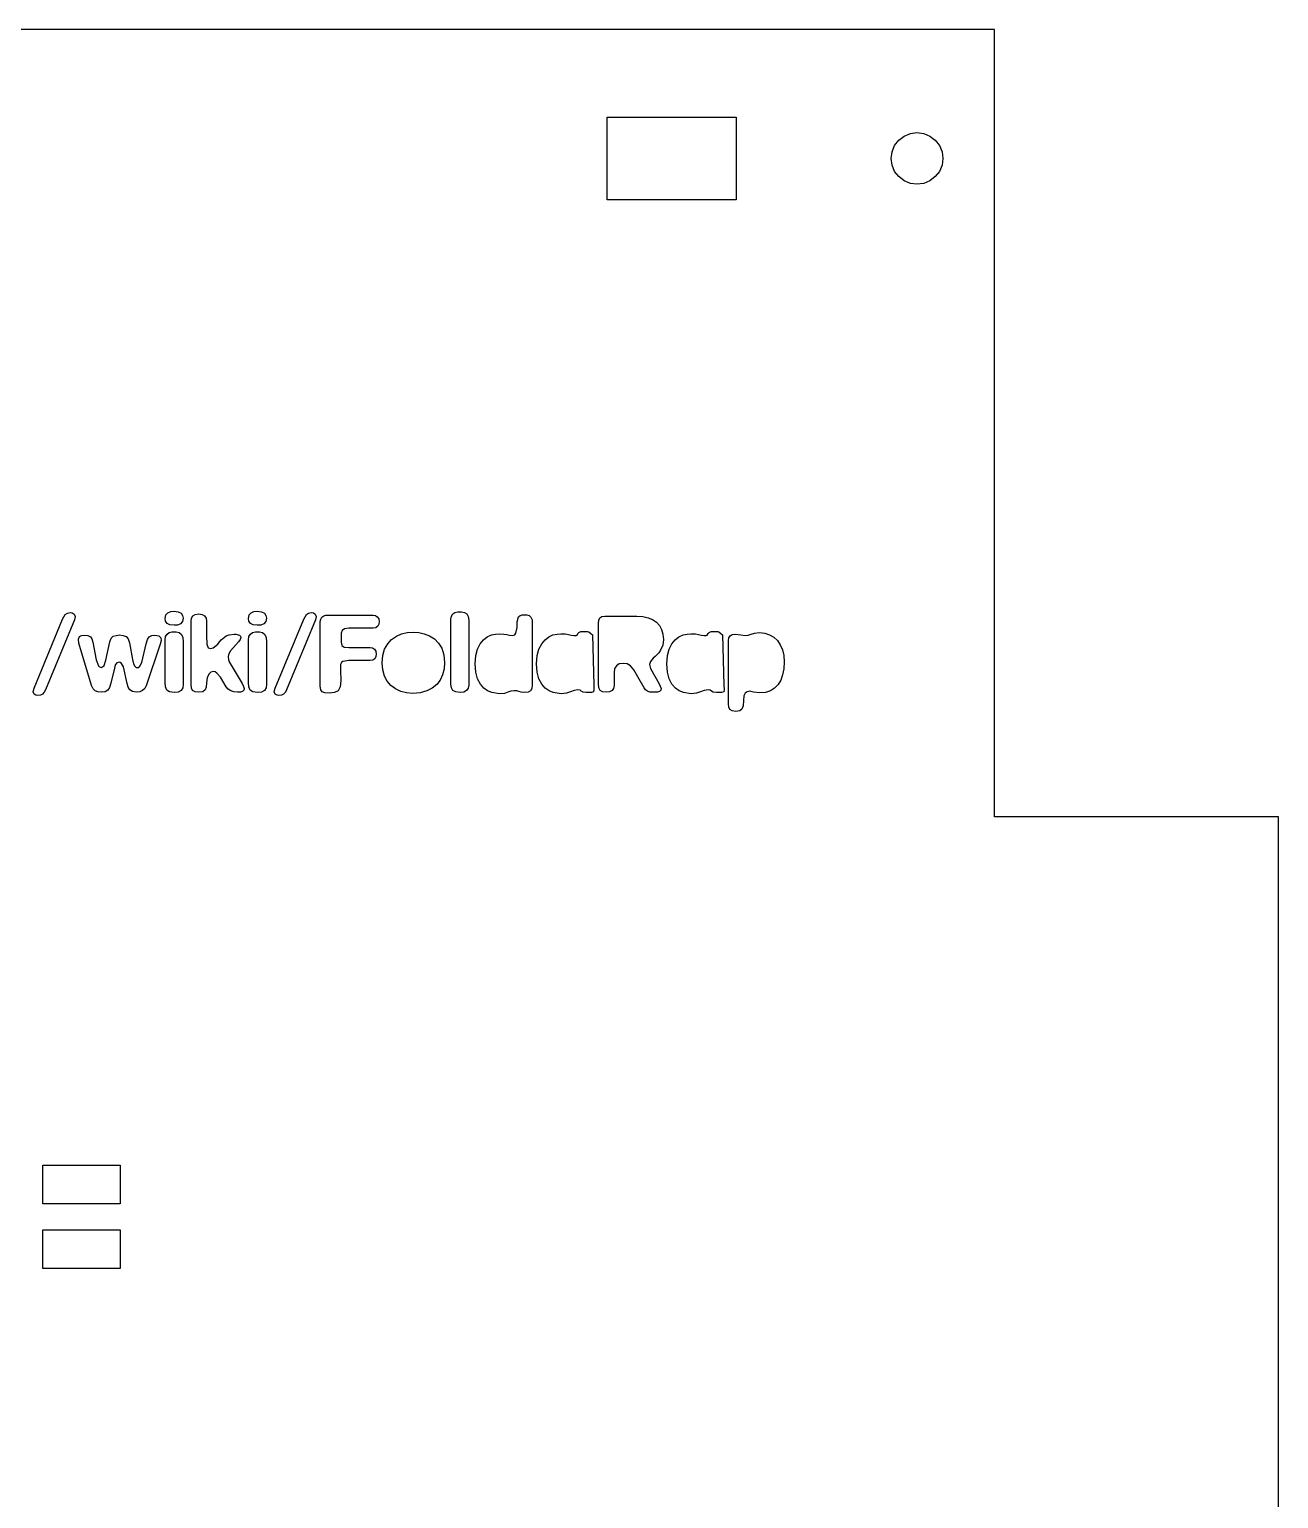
# Model space of a CAD drawing. Header units: metres. Extents: x 505 to 703, y -1295 to -955.
# Drawn here: x 606.1 to 702.9, y -1069 to -955.2 of the extents above; entities that cross this region are included whole.
import ezdxf

# ---------------------------------------------------------------- set-up
doc = ezdxf.new("R2010")
doc.units = ezdxf.units.M

msp = doc.modelspace()

# ---------------------------------------------------------------- linework, layer by layer
at = {"layer": 'GROUP1'}
for p, q in [((608.71, -1000.86, 0), (608.92, -1000.5, 0)), ((608.92, -1000.5, 0), (609.08, -1000.39, 0)), ((609.08, -1000.39, 0), (609.29, -1000.35, 0)), ((609.29, -1000.35, 0), (609.46, -1000.38, 0)), ((609.46, -1000.38, 0), (609.6, -1000.48, 0)), ((609.6, -1000.48, 0), (609.68, -1000.66, 0)), ((616.65, -1000.82, 0), (616.7, -1000.54, 0)), ((616.7, -1000.54, 0), (616.85, -1000.37, 0)), ((616.85, -1000.37, 0), (617.08, -1000.28, 0)), ((617.08, -1000.28, 0), (617.34, -1000.25, 0)), ((617.34, -1000.25, 0), (617.67, -1000.29, 0)), ((617.67, -1000.29, 0), (617.88, -1000.4, 0)), ((617.88, -1000.4, 0), (618, -1000.57, 0)), ((618, -1000.57, 0), (618.04, -1000.78, 0)), ((618.69, -1000.78, 0), (618.79, -1000.6, 0)), ((618.79, -1000.6, 0), (618.97, -1000.5, 0)), ((618.97, -1000.5, 0), (619.26, -1000.46, 0)), ((619.26, -1000.46, 0), (619.52, -1000.5, 0)), ((619.52, -1000.5, 0), (619.7, -1000.6, 0)), ((619.7, -1000.6, 0), (619.82, -1000.78, 0)), ((623.11, -1000.82, 0), (623.16, -1000.54, 0)), ((623.16, -1000.54, 0), (623.31, -1000.37, 0)), ((623.31, -1000.37, 0), (623.53, -1000.28, 0)), ((623.53, -1000.28, 0), (623.79, -1000.25, 0)), ((623.79, -1000.25, 0), (624.12, -1000.29, 0)), ((624.12, -1000.29, 0), (624.34, -1000.4, 0)), ((624.34, -1000.4, 0), (624.46, -1000.57, 0)), ((624.46, -1000.57, 0), (624.5, -1000.78, 0)), ((627.38, -1000.86, 0), (627.59, -1000.5, 0)), ((627.59, -1000.5, 0), (627.75, -1000.39, 0)), ((627.75, -1000.39, 0), (627.96, -1000.35, 0)), ((627.96, -1000.35, 0), (628.13, -1000.38, 0)), ((628.13, -1000.38, 0), (628.27, -1000.48, 0)), ((628.27, -1000.48, 0), (628.35, -1000.66, 0)), ((628.79, -1000.71, 0), (628.93, -1000.6, 0)), ((628.93, -1000.6, 0), (629.1, -1000.56, 0)), ((629.1, -1000.56, 0), (632.76, -1000.56, 0)), ((632.76, -1000.56, 0), (632.94, -1000.59, 0)), ((632.94, -1000.59, 0), (633.08, -1000.68, 0)), ((638.82, -1000.64, 0), (638.93, -1000.46, 0)), ((638.93, -1000.46, 0), (639.09, -1000.34, 0)), ((639.09, -1000.34, 0), (639.31, -1000.3, 0)), ((639.31, -1000.3, 0), (639.59, -1000.3, 0)), ((639.59, -1000.3, 0), (639.84, -1000.34, 0)), ((639.84, -1000.34, 0), (640.01, -1000.46, 0)), ((640.01, -1000.46, 0), (640.12, -1000.66, 0)), ((644.02, -1000.69, 0), (644.14, -1000.57, 0)), ((644.14, -1000.57, 0), (644.31, -1000.53, 0)), ((644.31, -1000.53, 0), (644.66, -1000.53, 0)), ((644.66, -1000.53, 0), (644.84, -1000.58, 0)), ((644.84, -1000.58, 0), (644.98, -1000.7, 0)), ((606.5, -1006.21, 0), (608.71, -1000.86, 0)), ((609.63, -1000.93, 0), (607.39, -1006.33, 0)), ((609.68, -1000.66, 0), (609.63, -1000.93, 0)), ((616.69, -1001.02, 0), (616.65, -1000.82, 0)), ((616.8, -1001.19, 0), (616.69, -1001.02, 0)), ((617.01, -1001.31, 0), (616.8, -1001.19, 0)), ((617.34, -1001.34, 0), (617.01, -1001.31, 0)), ((617.61, -1001.32, 0), (617.34, -1001.34, 0)), ((617.84, -1001.23, 0), (617.61, -1001.32, 0)), ((617.99, -1001.06, 0), (617.84, -1001.23, 0)), ((618.04, -1000.78, 0), (617.99, -1001.06, 0)), ((618.66, -1001.02, 0), (618.69, -1000.78, 0)), ((618.66, -1005.93, 0), (618.66, -1001.02, 0)), ((619.82, -1000.78, 0), (619.85, -1001.02, 0)), ((619.85, -1001.02, 0), (619.86, -1002.15, 0)), ((623.14, -1001.02, 0), (623.11, -1000.82, 0)), ((623.26, -1001.19, 0), (623.14, -1001.02, 0)), ((623.47, -1001.31, 0), (623.26, -1001.19, 0)), ((623.79, -1001.34, 0), (623.47, -1001.31, 0)), ((624.06, -1001.32, 0), (623.79, -1001.34, 0)), ((624.29, -1001.23, 0), (624.06, -1001.32, 0)), ((624.45, -1001.06, 0), (624.29, -1001.23, 0)), ((624.5, -1000.78, 0), (624.45, -1001.06, 0)), ((625.17, -1006.21, 0), (627.38, -1000.86, 0)), ((628.3, -1000.93, 0), (626.06, -1006.33, 0)), ((628.35, -1000.66, 0), (628.3, -1000.93, 0)), ((628.66, -1001.04, 0), (628.7, -1000.86, 0)), ((628.66, -1006.06, 0), (628.66, -1001.04, 0)), ((628.7, -1000.86, 0), (628.79, -1000.71, 0)), ((630.37, -1001.74, 0), (630.29, -1001.96, 0)), ((630.55, -1001.61, 0), (630.37, -1001.74, 0)), ((630.88, -1001.56, 0), (630.55, -1001.61, 0)), ((632.76, -1001.56, 0), (630.88, -1001.56, 0)), ((632.96, -1001.53, 0), (632.76, -1001.56, 0)), ((633.11, -1001.42, 0), (632.96, -1001.53, 0)), ((633.08, -1000.68, 0), (633.19, -1000.83, 0)), ((633.19, -1001.25, 0), (633.11, -1001.42, 0)), ((633.19, -1000.83, 0), (633.22, -1001.04, 0)), ((633.22, -1001.04, 0), (633.19, -1001.25, 0)), ((638.78, -1000.86, 0), (638.82, -1000.64, 0)), ((638.78, -1005.89, 0), (638.78, -1000.86, 0)), ((640.12, -1000.66, 0), (640.16, -1000.95, 0)), ((640.16, -1000.95, 0), (640.16, -1005.98, 0)), ((643.82, -1001.96, 0), (643.9, -1001.5, 0)), ((643.9, -1001.5, 0), (643.92, -1001.08, 0)), ((643.92, -1001.08, 0), (644.02, -1000.69, 0)), ((644.98, -1000.7, 0), (645.06, -1000.92, 0)), ((645.06, -1000.92, 0), (645.08, -1001.22, 0)), ((645.08, -1001.22, 0), (645.08, -1005.99, 0)), ((650.2, -1001.17, 0), (650.23, -1000.94, 0)), ((650.2, -1005.86, 0), (650.2, -1001.17, 0)), ((650.23, -1000.94, 0), (650.32, -1000.77, 0)), ((650.32, -1000.77, 0), (650.48, -1000.67, 0)), ((650.48, -1000.67, 0), (650.69, -1000.64, 0)), ((650.69, -1000.64, 0), (653.18, -1000.64, 0)), ((653.18, -1000.64, 0), (653.64, -1000.67, 0)), ((653.64, -1000.67, 0), (654.05, -1000.76, 0)), ((654.05, -1000.76, 0), (654.4, -1000.9, 0)), ((654.4, -1000.9, 0), (654.7, -1001.1, 0)), ((654.7, -1001.1, 0), (654.93, -1001.36, 0)), ((654.93, -1001.36, 0), (655.1, -1001.67, 0)), ((655.1, -1001.67, 0), (655.2, -1002.04, 0)), ((609.93, -1002.41, 0), (610.01, -1002.22, 0)), ((609.97, -1002.72, 0), (609.93, -1002.41, 0)), ((610.95, -1006.01, 0), (609.97, -1002.72, 0)), ((610.01, -1002.22, 0), (610.18, -1002.13, 0)), ((610.18, -1002.13, 0), (610.41, -1002.11, 0)), ((610.41, -1002.11, 0), (610.67, -1002.14, 0)), ((610.67, -1002.14, 0), (610.86, -1002.24, 0)), ((610.86, -1002.24, 0), (610.98, -1002.4, 0)), ((610.98, -1002.4, 0), (611.06, -1002.64, 0)), ((611.06, -1002.64, 0), (611.32, -1004.02, 0)), ((612.06, -1004.04, 0), (612.36, -1002.62, 0)), ((612.36, -1002.62, 0), (612.46, -1002.34, 0)), ((612.46, -1002.34, 0), (612.63, -1002.19, 0)), ((612.63, -1002.19, 0), (612.85, -1002.12, 0)), ((612.85, -1002.12, 0), (613.12, -1002.09, 0)), ((613.12, -1002.09, 0), (613.41, -1002.12, 0)), ((613.41, -1002.12, 0), (613.64, -1002.21, 0)), ((613.64, -1002.21, 0), (613.79, -1002.38, 0)), ((613.79, -1002.38, 0), (613.89, -1002.69, 0)), ((613.89, -1002.69, 0), (614.12, -1003.99, 0)), ((614.84, -1004.22, 0), (615.18, -1002.79, 0)), ((615.18, -1002.79, 0), (615.29, -1002.44, 0)), ((616.27, -1002.81, 0), (615.18, -1006.03, 0)), ((615.29, -1002.44, 0), (615.42, -1002.23, 0)), ((615.42, -1002.23, 0), (615.61, -1002.13, 0)), ((615.61, -1002.13, 0), (615.86, -1002.11, 0)), ((615.86, -1002.11, 0), (616.16, -1002.16, 0)), ((616.16, -1002.16, 0), (616.31, -1002.3, 0)), ((616.34, -1002.52, 0), (616.27, -1002.81, 0)), ((616.31, -1002.3, 0), (616.34, -1002.52, 0)), ((616.65, -1002.49, 0), (616.69, -1002.22, 0)), ((616.65, -1005.78, 0), (616.65, -1002.49, 0)), ((616.69, -1002.22, 0), (616.8, -1002.02, 0)), ((616.8, -1002.02, 0), (616.97, -1001.89, 0)), ((616.97, -1001.89, 0), (617.18, -1001.85, 0)), ((617.18, -1001.85, 0), (617.5, -1001.85, 0)), ((617.5, -1001.85, 0), (617.74, -1001.9, 0)), ((617.74, -1001.9, 0), (617.92, -1002.05, 0)), ((617.92, -1002.05, 0), (618.02, -1002.29, 0)), ((618.02, -1002.29, 0), (618.06, -1002.63, 0)), ((618.06, -1002.63, 0), (618.06, -1005.92, 0)), ((619.86, -1002.15, 0), (619.89, -1002.8, 0)), ((619.89, -1002.8, 0), (619.98, -1003.09, 0)), ((620.36, -1003.09, 0), (620.72, -1002.8, 0)), ((620.72, -1002.8, 0), (620.79, -1002.72, 0)), ((620.79, -1002.72, 0), (621, -1002.48, 0)), ((621, -1002.48, 0), (621.37, -1002.17, 0)), ((621.37, -1002.17, 0), (621.62, -1002.07, 0)), ((621.62, -1002.07, 0), (622, -1002.04, 0)), ((622.33, -1002.62, 0), (621.72, -1003.33, 0)), ((622, -1002.04, 0), (622.12, -1002.04, 0)), ((622.12, -1002.04, 0), (622.41, -1002.11, 0)), ((622.47, -1002.44, 0), (622.33, -1002.62, 0)), ((622.41, -1002.11, 0), (622.49, -1002.18, 0)), ((622.51, -1002.29, 0), (622.47, -1002.44, 0)), ((622.49, -1002.18, 0), (622.51, -1002.29, 0)), ((623.11, -1002.49, 0), (623.14, -1002.22, 0)), ((623.11, -1005.78, 0), (623.11, -1002.49, 0)), ((623.14, -1002.22, 0), (623.25, -1002.02, 0)), ((623.25, -1002.02, 0), (623.42, -1001.89, 0)), ((623.42, -1001.89, 0), (623.64, -1001.85, 0)), ((623.64, -1001.85, 0), (623.95, -1001.85, 0)), ((623.95, -1001.85, 0), (624.2, -1001.9, 0)), ((624.2, -1001.9, 0), (624.37, -1002.05, 0)), ((624.37, -1002.05, 0), (624.48, -1002.29, 0)), ((624.48, -1002.29, 0), (624.51, -1002.63, 0)), ((624.51, -1002.63, 0), (624.51, -1005.92, 0)), ((630.29, -1001.96, 0), (630.27, -1002.27, 0)), ((630.27, -1002.27, 0), (630.28, -1002.65, 0)), ((630.28, -1002.65, 0), (630.34, -1002.9, 0)), ((630.34, -1002.9, 0), (630.52, -1003.03, 0)), ((633.65, -1003.18, 0), (633.89, -1002.77, 0)), ((633.89, -1002.77, 0), (634.19, -1002.44, 0)), ((634.19, -1002.44, 0), (634.56, -1002.19, 0)), ((634.56, -1002.19, 0), (634.96, -1002.01, 0)), ((634.96, -1002.01, 0), (635.4, -1001.91, 0)), ((635.4, -1001.91, 0), (635.86, -1001.87, 0)), ((635.86, -1001.87, 0), (636.29, -1001.9, 0)), ((636.29, -1001.9, 0), (636.71, -1001.99, 0)), ((636.71, -1001.99, 0), (637.13, -1002.16, 0)), ((637.13, -1002.16, 0), (637.5, -1002.39, 0)), ((637.5, -1002.39, 0), (637.82, -1002.72, 0)), ((637.82, -1002.72, 0), (638.07, -1003.12, 0)), ((640.84, -1003.18, 0), (641.05, -1002.77, 0)), ((641.05, -1002.77, 0), (641.31, -1002.46, 0)), ((641.31, -1002.46, 0), (641.6, -1002.24, 0)), ((641.6, -1002.24, 0), (641.92, -1002.09, 0)), ((641.92, -1002.09, 0), (642.24, -1002.02, 0)), ((642.24, -1002.02, 0), (642.53, -1001.99, 0)), ((642.53, -1001.99, 0), (642.87, -1002.02, 0)), ((642.87, -1002.02, 0), (643.12, -1002.06, 0)), ((643.12, -1002.06, 0), (643.33, -1002.11, 0)), ((643.33, -1002.11, 0), (643.55, -1002.13, 0)), ((643.55, -1002.13, 0), (643.72, -1002.09, 0)), ((643.72, -1002.09, 0), (643.82, -1001.96, 0)), ((645.6, -1003.18, 0), (645.81, -1002.77, 0)), ((645.81, -1002.77, 0), (646.07, -1002.46, 0)), ((646.07, -1002.46, 0), (646.36, -1002.24, 0)), ((646.36, -1002.24, 0), (646.68, -1002.09, 0)), ((646.68, -1002.09, 0), (647, -1002.02, 0)), ((647, -1002.02, 0), (647.29, -1001.99, 0)), ((647.29, -1001.99, 0), (647.63, -1002.01, 0)), ((647.63, -1002.01, 0), (647.88, -1002.06, 0)), ((647.88, -1002.06, 0), (648.09, -1002.11, 0)), ((648.09, -1002.11, 0), (648.31, -1002.13, 0)), ((648.31, -1002.13, 0), (648.47, -1002.12, 0)), ((648.47, -1002.12, 0), (648.55, -1002.11, 0)), ((648.55, -1002.11, 0), (648.62, -1001.97, 0)), ((648.62, -1001.97, 0), (648.69, -1001.9, 0)), ((648.69, -1001.9, 0), (648.85, -1001.83, 0)), ((648.85, -1001.83, 0), (648.99, -1001.81, 0)), ((648.99, -1001.81, 0), (649.36, -1001.81, 0)), ((649.36, -1001.81, 0), (649.46, -1001.86, 0)), ((649.46, -1001.86, 0), (649.61, -1001.97, 0)), ((649.61, -1001.97, 0), (649.74, -1002.08, 0)), ((649.74, -1002.08, 0), (649.84, -1005.99, 0)), ((655.18, -1002.87, 0), (655.02, -1003.28, 0)), ((655.23, -1002.45, 0), (655.18, -1002.87, 0)), ((655.2, -1002.04, 0), (655.23, -1002.45, 0)), ((655.68, -1003.18, 0), (655.89, -1002.77, 0)), ((655.89, -1002.77, 0), (656.15, -1002.46, 0)), ((656.15, -1002.46, 0), (656.44, -1002.24, 0)), ((656.44, -1002.24, 0), (656.76, -1002.09, 0)), ((656.76, -1002.09, 0), (657.08, -1002.02, 0)), ((657.08, -1002.02, 0), (657.37, -1001.99, 0)), ((657.37, -1001.99, 0), (657.71, -1002.01, 0)), ((657.71, -1002.01, 0), (657.96, -1002.06, 0)), ((657.96, -1002.06, 0), (658.17, -1002.11, 0)), ((658.17, -1002.11, 0), (658.39, -1002.13, 0)), ((658.39, -1002.13, 0), (658.55, -1002.12, 0)), ((658.55, -1002.12, 0), (658.63, -1002.11, 0)), ((658.63, -1002.11, 0), (658.7, -1001.97, 0)), ((658.7, -1001.97, 0), (658.77, -1001.9, 0)), ((658.77, -1001.9, 0), (658.93, -1001.83, 0)), ((658.93, -1001.83, 0), (659.07, -1001.81, 0)), ((659.07, -1001.81, 0), (659.44, -1001.81, 0)), ((659.44, -1001.81, 0), (659.54, -1001.86, 0)), ((659.54, -1001.86, 0), (659.69, -1001.97, 0)), ((659.69, -1001.97, 0), (659.82, -1002.08, 0)), ((659.82, -1002.08, 0), (659.92, -1005.99, 0)), ((660.27, -1002.53, 0), (660.3, -1002.31, 0)), ((660.27, -1007.42, 0), (660.27, -1002.53, 0)), ((660.3, -1002.31, 0), (660.4, -1002.15, 0)), ((660.4, -1002.15, 0), (660.57, -1002.05, 0)), ((660.57, -1002.05, 0), (660.81, -1002.02, 0)), ((660.81, -1002.02, 0), (661.22, -1002.07, 0)), ((661.22, -1002.07, 0), (661.57, -1002.13, 0)), ((661.57, -1002.13, 0), (661.8, -1002.1, 0)), ((661.8, -1002.1, 0), (662.02, -1002.02, 0)), ((662.02, -1002.02, 0), (662.29, -1001.95, 0)), ((662.29, -1001.95, 0), (662.68, -1001.91, 0)), ((662.68, -1001.91, 0), (663.09, -1001.95, 0)), ((663.09, -1001.95, 0), (663.46, -1002.07, 0)), ((663.46, -1002.07, 0), (663.79, -1002.27, 0)), ((663.79, -1002.27, 0), (664.07, -1002.53, 0)), ((664.07, -1002.53, 0), (664.29, -1002.85, 0)), ((664.29, -1002.85, 0), (664.46, -1003.24, 0)), ((611.32, -1004.02, 0), (611.48, -1004.48, 0)), ((611.92, -1004.46, 0), (612.06, -1004.04, 0)), ((614.12, -1003.99, 0), (614.2, -1004.33, 0)), ((619.98, -1003.09, 0), (620.17, -1003.15, 0)), ((620.17, -1003.15, 0), (620.36, -1003.09, 0)), ((621.56, -1003.61, 0), (621.52, -1003.79, 0)), ((621.52, -1003.79, 0), (621.55, -1003.99, 0)), ((621.55, -1003.99, 0), (621.61, -1004.16, 0)), ((621.72, -1003.33, 0), (621.56, -1003.61, 0)), ((630.52, -1003.03, 0), (630.88, -1003.07, 0)), ((630.88, -1003.07, 0), (632.53, -1003.07, 0)), ((632.53, -1003.07, 0), (632.71, -1003.1, 0)), ((632.73, -1004.04, 0), (632.53, -1004.08, 0)), ((632.71, -1003.1, 0), (632.86, -1003.19, 0)), ((632.88, -1003.93, 0), (632.73, -1004.04, 0)), ((632.86, -1003.19, 0), (632.96, -1003.34, 0)), ((632.96, -1003.77, 0), (632.88, -1003.93, 0)), ((632.96, -1003.34, 0), (632.99, -1003.57, 0)), ((632.99, -1003.57, 0), (632.96, -1003.77, 0)), ((633.45, -1004.24, 0), (633.5, -1003.67, 0)), ((633.5, -1003.67, 0), (633.65, -1003.18, 0)), ((638.07, -1003.12, 0), (638.23, -1003.63, 0)), ((638.23, -1003.63, 0), (638.29, -1004.23, 0)), ((640.65, -1004.33, 0), (640.7, -1003.69, 0)), ((640.7, -1003.69, 0), (640.84, -1003.18, 0)), ((645.41, -1004.33, 0), (645.46, -1003.69, 0)), ((645.46, -1003.69, 0), (645.6, -1003.18, 0)), ((654.44, -1003.88, 0), (654.23, -1004.14, 0)), ((654.61, -1003.75, 0), (654.44, -1003.88, 0)), ((654.76, -1003.61, 0), (654.61, -1003.75, 0)), ((654.88, -1003.48, 0), (654.76, -1003.61, 0)), ((655.02, -1003.28, 0), (654.88, -1003.48, 0)), ((655.49, -1004.33, 0), (655.54, -1003.69, 0)), ((655.54, -1003.69, 0), (655.68, -1003.18, 0)), ((664.46, -1003.24, 0), (664.56, -1003.68, 0)), ((664.56, -1003.68, 0), (664.59, -1004.17, 0)), ((611.48, -1004.48, 0), (611.58, -1004.57, 0)), ((611.58, -1004.57, 0), (611.69, -1004.6, 0)), ((611.69, -1004.6, 0), (611.81, -1004.57, 0)), ((611.81, -1004.57, 0), (611.92, -1004.46, 0)), ((612.73, -1004.66, 0), (612.45, -1005.82, 0)), ((612.76, -1004.53, 0), (612.73, -1004.66, 0)), ((612.82, -1004.38, 0), (612.76, -1004.53, 0)), ((612.92, -1004.26, 0), (612.82, -1004.38, 0)), ((613.08, -1004.2, 0), (612.92, -1004.26, 0)), ((613.18, -1004.23, 0), (613.08, -1004.2, 0)), ((613.28, -1004.31, 0), (613.18, -1004.23, 0)), ((613.42, -1004.57, 0), (613.28, -1004.31, 0)), ((613.72, -1005.84, 0), (613.42, -1004.57, 0)), ((614.2, -1004.33, 0), (614.3, -1004.52, 0)), ((614.3, -1004.52, 0), (614.4, -1004.6, 0)), ((614.4, -1004.6, 0), (614.51, -1004.62, 0)), ((614.51, -1004.62, 0), (614.61, -1004.6, 0)), ((614.61, -1004.6, 0), (614.7, -1004.52, 0)), ((614.7, -1004.52, 0), (614.84, -1004.22, 0)), ((620.03, -1005.13, 0), (619.9, -1005.4, 0)), ((620.2, -1004.98, 0), (620.03, -1005.13, 0)), ((620.4, -1004.93, 0), (620.2, -1004.98, 0)), ((620.53, -1004.96, 0), (620.4, -1004.93, 0)), ((620.66, -1005.04, 0), (620.53, -1004.96, 0)), ((620.93, -1005.35, 0), (620.66, -1005.04, 0)), ((621.61, -1004.16, 0), (622.62, -1005.84, 0)), ((630.24, -1004.37, 0), (630.23, -1004.84, 0)), ((630.23, -1004.84, 0), (630.26, -1005.63, 0)), ((630.3, -1004.22, 0), (630.24, -1004.37, 0)), ((630.41, -1004.14, 0), (630.3, -1004.22, 0)), ((630.88, -1004.08, 0), (630.41, -1004.14, 0)), ((632.53, -1004.08, 0), (630.88, -1004.08, 0)), ((633.5, -1004.79, 0), (633.45, -1004.24, 0)), ((633.64, -1005.27, 0), (633.5, -1004.79, 0)), ((638.13, -1005.17, 0), (637.94, -1005.58, 0)), ((638.25, -1004.72, 0), (638.13, -1005.17, 0)), ((638.29, -1004.23, 0), (638.25, -1004.72, 0)), ((640.7, -1004.97, 0), (640.65, -1004.33, 0)), ((640.84, -1005.49, 0), (640.7, -1004.97, 0)), ((645.46, -1004.97, 0), (645.41, -1004.33, 0)), ((645.6, -1005.49, 0), (645.46, -1004.97, 0)), ((651.46, -1004.7, 0), (651.42, -1005.02, 0)), ((651.42, -1005.02, 0), (651.42, -1006, 0)), ((651.6, -1004.48, 0), (651.46, -1004.7, 0)), ((651.82, -1004.34, 0), (651.6, -1004.48, 0)), ((652.14, -1004.3, 0), (651.82, -1004.34, 0)), ((652.44, -1004.34, 0), (652.14, -1004.3, 0)), ((652.69, -1004.49, 0), (652.44, -1004.34, 0)), ((652.94, -1004.8, 0), (652.69, -1004.49, 0)), ((653.26, -1005.34, 0), (652.94, -1004.8, 0)), ((654.23, -1004.14, 0), (654.16, -1004.37, 0)), ((654.16, -1004.37, 0), (654.23, -1004.68, 0)), ((654.23, -1004.68, 0), (654.9, -1005.88, 0)), ((655.54, -1004.97, 0), (655.49, -1004.33, 0)), ((655.68, -1005.49, 0), (655.54, -1004.97, 0)), ((664.47, -1005.18, 0), (664.32, -1005.59, 0)), ((664.56, -1004.71, 0), (664.47, -1005.18, 0)), ((664.59, -1004.17, 0), (664.56, -1004.71, 0)), ((606.43, -1006.49, 0), (606.5, -1006.21, 0)), ((611.07, -1006.26, 0), (610.95, -1006.01, 0)), ((611.24, -1006.41, 0), (611.07, -1006.26, 0)), ((612.35, -1006.15, 0), (612.21, -1006.37, 0)), ((612.45, -1005.82, 0), (612.35, -1006.15, 0)), ((613.79, -1006.14, 0), (613.72, -1005.84, 0)), ((613.92, -1006.35, 0), (613.79, -1006.14, 0)), ((615.07, -1006.25, 0), (614.91, -1006.4, 0)), ((615.18, -1006.03, 0), (615.07, -1006.25, 0)), ((616.68, -1006.11, 0), (616.65, -1005.78, 0)), ((616.78, -1006.36, 0), (616.68, -1006.11, 0)), ((618.02, -1006.19, 0), (617.88, -1006.39, 0)), ((618.06, -1005.92, 0), (618.02, -1006.19, 0)), ((618.69, -1006.2, 0), (618.66, -1005.93, 0)), ((618.78, -1006.39, 0), (618.69, -1006.2, 0)), ((619.83, -1006.13, 0), (619.75, -1006.35, 0)), ((619.85, -1005.81, 0), (619.83, -1006.13, 0)), ((619.9, -1005.4, 0), (619.85, -1005.81, 0)), ((621.38, -1006.11, 0), (620.93, -1005.35, 0)), ((621.54, -1006.29, 0), (621.38, -1006.11, 0)), ((621.73, -1006.43, 0), (621.54, -1006.29, 0)), ((622.62, -1005.84, 0), (622.73, -1006.08, 0)), ((622.73, -1006.08, 0), (622.77, -1006.25, 0)), ((622.77, -1006.25, 0), (622.74, -1006.37, 0)), ((623.14, -1006.11, 0), (623.11, -1005.78, 0)), ((623.23, -1006.36, 0), (623.14, -1006.11, 0)), ((624.47, -1006.19, 0), (624.34, -1006.39, 0)), ((624.51, -1005.92, 0), (624.47, -1006.19, 0)), ((625.1, -1006.49, 0), (625.17, -1006.21, 0)), ((628.7, -1006.33, 0), (628.66, -1006.06, 0)), ((630.2, -1006.12, 0), (630.04, -1006.41, 0)), ((630.26, -1005.63, 0), (630.2, -1006.12, 0)), ((633.85, -1005.68, 0), (633.64, -1005.27, 0)), ((634.14, -1006.01, 0), (633.85, -1005.68, 0)), ((634.48, -1006.27, 0), (634.14, -1006.01, 0)), ((634.89, -1006.46, 0), (634.48, -1006.27, 0)), ((637.33, -1006.21, 0), (636.91, -1006.43, 0)), ((637.68, -1005.93, 0), (637.33, -1006.21, 0)), ((637.94, -1005.58, 0), (637.68, -1005.93, 0)), ((638.82, -1006.19, 0), (638.78, -1005.89, 0)), ((638.94, -1006.39, 0), (638.82, -1006.19, 0)), ((640.11, -1006.22, 0), (639.99, -1006.4, 0)), ((640.16, -1005.98, 0), (640.11, -1006.22, 0)), ((641.06, -1005.89, 0), (640.84, -1005.49, 0)), ((641.32, -1006.2, 0), (641.06, -1005.89, 0)), ((641.62, -1006.42, 0), (641.32, -1006.2, 0)), ((645.05, -1006.23, 0), (644.95, -1006.41, 0)), ((645.08, -1005.99, 0), (645.05, -1006.23, 0)), ((645.82, -1005.9, 0), (645.6, -1005.49, 0)), ((646.08, -1006.2, 0), (645.82, -1005.9, 0)), ((646.38, -1006.42, 0), (646.08, -1006.2, 0)), ((649.84, -1005.99, 0), (649.86, -1006.32, 0)), ((650.23, -1006.19, 0), (650.2, -1005.86, 0)), ((650.33, -1006.4, 0), (650.23, -1006.19, 0)), ((651.38, -1006.24, 0), (651.26, -1006.4, 0)), ((651.42, -1006, 0), (651.38, -1006.24, 0)), ((653.74, -1006.18, 0), (653.26, -1005.34, 0)), ((653.85, -1006.33, 0), (653.74, -1006.18, 0)), ((654.9, -1005.88, 0), (655.06, -1006.25, 0)), ((655.06, -1006.25, 0), (655.03, -1006.37, 0)), ((655.9, -1005.9, 0), (655.68, -1005.49, 0)), ((656.16, -1006.2, 0), (655.9, -1005.9, 0)), ((656.46, -1006.42, 0), (656.16, -1006.2, 0)), ((659.92, -1005.99, 0), (659.94, -1006.32, 0)), ((663.84, -1006.22, 0), (663.52, -1006.42, 0)), ((664.11, -1005.94, 0), (663.84, -1006.22, 0)), ((664.32, -1005.59, 0), (664.11, -1005.94, 0)), ((606.5, -1006.67, 0), (606.43, -1006.49, 0)), ((606.65, -1006.76, 0), (606.5, -1006.67, 0)), ((606.79, -1006.79, 0), (606.65, -1006.76, 0)), ((606.99, -1006.76, 0), (606.79, -1006.79, 0)), ((607.15, -1006.67, 0), (606.99, -1006.76, 0)), ((607.29, -1006.53, 0), (607.15, -1006.67, 0)), ((607.39, -1006.33, 0), (607.29, -1006.53, 0)), ((611.45, -1006.5, 0), (611.24, -1006.41, 0)), ((611.71, -1006.52, 0), (611.45, -1006.5, 0)), ((612, -1006.49, 0), (611.71, -1006.52, 0)), ((612.21, -1006.37, 0), (612, -1006.49, 0)), ((614.12, -1006.48, 0), (613.92, -1006.35, 0)), ((614.44, -1006.52, 0), (614.12, -1006.48, 0)), ((614.7, -1006.49, 0), (614.44, -1006.52, 0)), ((614.91, -1006.4, 0), (614.7, -1006.49, 0)), ((616.99, -1006.5, 0), (616.78, -1006.36, 0)), ((617.36, -1006.55, 0), (616.99, -1006.5, 0)), ((617.66, -1006.51, 0), (617.36, -1006.55, 0)), ((617.88, -1006.39, 0), (617.66, -1006.51, 0)), ((618.97, -1006.49, 0), (618.78, -1006.39, 0)), ((619.27, -1006.53, 0), (618.97, -1006.49, 0)), ((619.58, -1006.49, 0), (619.27, -1006.53, 0)), ((619.75, -1006.35, 0), (619.58, -1006.49, 0)), ((621.97, -1006.5, 0), (621.73, -1006.43, 0)), ((622.25, -1006.53, 0), (621.97, -1006.5, 0)), ((622.48, -1006.51, 0), (622.25, -1006.53, 0)), ((622.64, -1006.46, 0), (622.48, -1006.51, 0)), ((622.74, -1006.37, 0), (622.64, -1006.46, 0)), ((623.44, -1006.5, 0), (623.23, -1006.36, 0)), ((623.81, -1006.55, 0), (623.44, -1006.5, 0)), ((624.12, -1006.51, 0), (623.81, -1006.55, 0)), ((624.34, -1006.39, 0), (624.12, -1006.51, 0)), ((625.17, -1006.67, 0), (625.1, -1006.49, 0)), ((625.32, -1006.76, 0), (625.17, -1006.67, 0)), ((625.46, -1006.79, 0), (625.32, -1006.76, 0)), ((625.66, -1006.76, 0), (625.46, -1006.79, 0)), ((625.82, -1006.67, 0), (625.66, -1006.76, 0)), ((625.96, -1006.53, 0), (625.82, -1006.67, 0)), ((626.06, -1006.33, 0), (625.96, -1006.53, 0)), ((628.81, -1006.49, 0), (628.7, -1006.33, 0)), ((629.02, -1006.57, 0), (628.81, -1006.49, 0)), ((629.35, -1006.59, 0), (629.02, -1006.57, 0)), ((629.76, -1006.55, 0), (629.35, -1006.59, 0)), ((630.04, -1006.41, 0), (629.76, -1006.55, 0)), ((635.34, -1006.58, 0), (634.89, -1006.46, 0)), ((635.83, -1006.62, 0), (635.34, -1006.58, 0)), ((636.4, -1006.57, 0), (635.83, -1006.62, 0)), ((636.91, -1006.43, 0), (636.4, -1006.57, 0)), ((639.17, -1006.5, 0), (638.94, -1006.39, 0)), ((639.5, -1006.54, 0), (639.17, -1006.5, 0)), ((639.79, -1006.51, 0), (639.5, -1006.54, 0)), ((639.99, -1006.4, 0), (639.79, -1006.51, 0)), ((641.94, -1006.56, 0), (641.62, -1006.42, 0)), ((642.55, -1006.66, 0), (641.94, -1006.56, 0)), ((642.94, -1006.62, 0), (642.55, -1006.66, 0)), ((643.2, -1006.53, 0), (642.94, -1006.62, 0)), ((643.42, -1006.45, 0), (643.2, -1006.53, 0)), ((643.69, -1006.41, 0), (643.42, -1006.45, 0)), ((643.88, -1006.43, 0), (643.69, -1006.41, 0)), ((644.04, -1006.48, 0), (643.88, -1006.43, 0)), ((644.23, -1006.53, 0), (644.04, -1006.48, 0)), ((644.5, -1006.55, 0), (644.23, -1006.53, 0)), ((644.77, -1006.51, 0), (644.5, -1006.55, 0)), ((644.95, -1006.41, 0), (644.77, -1006.51, 0)), ((646.7, -1006.56, 0), (646.38, -1006.42, 0)), ((647.31, -1006.66, 0), (646.7, -1006.56, 0)), ((647.73, -1006.61, 0), (647.31, -1006.66, 0)), ((648.04, -1006.5, 0), (647.73, -1006.61, 0)), ((648.32, -1006.39, 0), (648.04, -1006.5, 0)), ((648.62, -1006.34, 0), (648.32, -1006.39, 0)), ((648.78, -1006.37, 0), (648.62, -1006.34, 0)), ((648.88, -1006.45, 0), (648.78, -1006.37, 0)), ((649.02, -1006.52, 0), (648.88, -1006.45, 0)), ((649.26, -1006.55, 0), (649.02, -1006.52, 0)), ((649.66, -1006.55, 0), (649.26, -1006.55, 0)), ((649.83, -1006.49, 0), (649.66, -1006.55, 0)), ((649.86, -1006.32, 0), (649.83, -1006.49, 0)), ((650.51, -1006.5, 0), (650.33, -1006.4, 0)), ((650.8, -1006.53, 0), (650.51, -1006.5, 0)), ((651.07, -1006.5, 0), (650.8, -1006.53, 0)), ((651.26, -1006.4, 0), (651.07, -1006.5, 0)), ((654, -1006.44, 0), (653.85, -1006.33, 0)), ((654.18, -1006.51, 0), (654, -1006.44, 0)), ((654.39, -1006.53, 0), (654.18, -1006.51, 0)), ((654.58, -1006.53, 0), (654.39, -1006.53, 0)), ((654.79, -1006.51, 0), (654.58, -1006.53, 0)), ((654.94, -1006.46, 0), (654.79, -1006.51, 0)), ((655.03, -1006.37, 0), (654.94, -1006.46, 0)), ((656.78, -1006.56, 0), (656.46, -1006.42, 0)), ((657.39, -1006.66, 0), (656.78, -1006.56, 0)), ((657.81, -1006.61, 0), (657.39, -1006.66, 0)), ((658.12, -1006.5, 0), (657.81, -1006.61, 0)), ((658.4, -1006.39, 0), (658.12, -1006.5, 0)), ((658.7, -1006.34, 0), (658.4, -1006.39, 0)), ((658.86, -1006.37, 0), (658.7, -1006.34, 0)), ((658.96, -1006.45, 0), (658.86, -1006.37, 0)), ((659.1, -1006.52, 0), (658.96, -1006.45, 0)), ((659.34, -1006.55, 0), (659.1, -1006.52, 0)), ((659.74, -1006.55, 0), (659.34, -1006.55, 0)), ((659.91, -1006.49, 0), (659.74, -1006.55, 0)), ((659.94, -1006.32, 0), (659.91, -1006.49, 0)), ((660.3, -1007.69, 0), (660.27, -1007.42, 0)), ((661.43, -1007.16, 0), (661.41, -1007.57, 0)), ((661.46, -1006.81, 0), (661.43, -1007.16, 0)), ((661.56, -1006.6, 0), (661.46, -1006.81, 0)), ((661.71, -1006.49, 0), (661.56, -1006.6, 0)), ((661.9, -1006.45, 0), (661.71, -1006.49, 0)), ((662.2, -1006.51, 0), (661.9, -1006.45, 0)), ((662.71, -1006.58, 0), (662.2, -1006.51, 0)), ((663.14, -1006.54, 0), (662.71, -1006.58, 0)), ((663.52, -1006.42, 0), (663.14, -1006.54, 0)), ((660.39, -1007.87, 0), (660.3, -1007.69, 0)), ((660.56, -1007.98, 0), (660.39, -1007.87, 0)), ((660.85, -1008.02, 0), (660.56, -1007.98, 0)), ((661.15, -1007.98, 0), (660.85, -1008.02, 0)), ((661.32, -1007.84, 0), (661.15, -1007.98, 0)), ((661.41, -1007.57, 0), (661.32, -1007.84, 0))]:
    msp.add_line(p, q, dxfattribs=at)
at = {"layer": 'Layer0'}
for points in [[(702.87, -1016.17, 0), (680.87, -1016.17, 0), (680.87, -955.17, 0), (526.87, -955.17, 0), (526.87, -1016.17, 0), (504.87, -1016.17, 0), (504.87, -1119.17, 0), (527.87, -1119.17, 0), (527.87, -1295.17, 0), (679.87, -1295.17, 0), (679.87, -1119.17, 0), (702.87, -1119.17, 0), (702.87, -1016.17, 0)], [(650.87, -961.97, 0), (660.87, -961.97, 0), (660.87, -968.37, 0), (650.87, -968.37, 0), (650.87, -961.97, 0)], [(673.46, -966.58, 0), (673.14, -966.17, 0), (672.94, -965.69, 0), (672.87, -965.17, 0), (672.94, -964.65, 0), (673.14, -964.17, 0), (673.46, -963.76, 0), (673.87, -963.44, 0), (674.36, -963.24, 0), (674.87, -963.17, 0), (675.39, -963.24, 0), (675.87, -963.44, 0), (676.29, -963.76, 0), (676.61, -964.17, 0), (676.81, -964.65, 0), (676.87, -965.17, 0), (676.81, -965.69, 0), (676.61, -966.17, 0), (676.29, -966.58, 0), (675.87, -966.9, 0), (675.39, -967.1, 0), (674.87, -967.17, 0), (674.36, -967.1, 0), (673.87, -966.9, 0), (673.46, -966.58, 0)], [(607.18, -1046.17, 0), (607.18, -1043.17, 0), (613.18, -1043.17, 0), (613.18, -1046.17, 0), (607.18, -1046.17, 0)], [(613.18, -1048.17, 0), (613.18, -1051.17, 0), (607.18, -1051.17, 0), (607.18, -1048.17, 0), (613.18, -1048.17, 0)]]:
    msp.add_polyline3d(points, dxfattribs=at)

doc.saveas('drawing.dxf')
